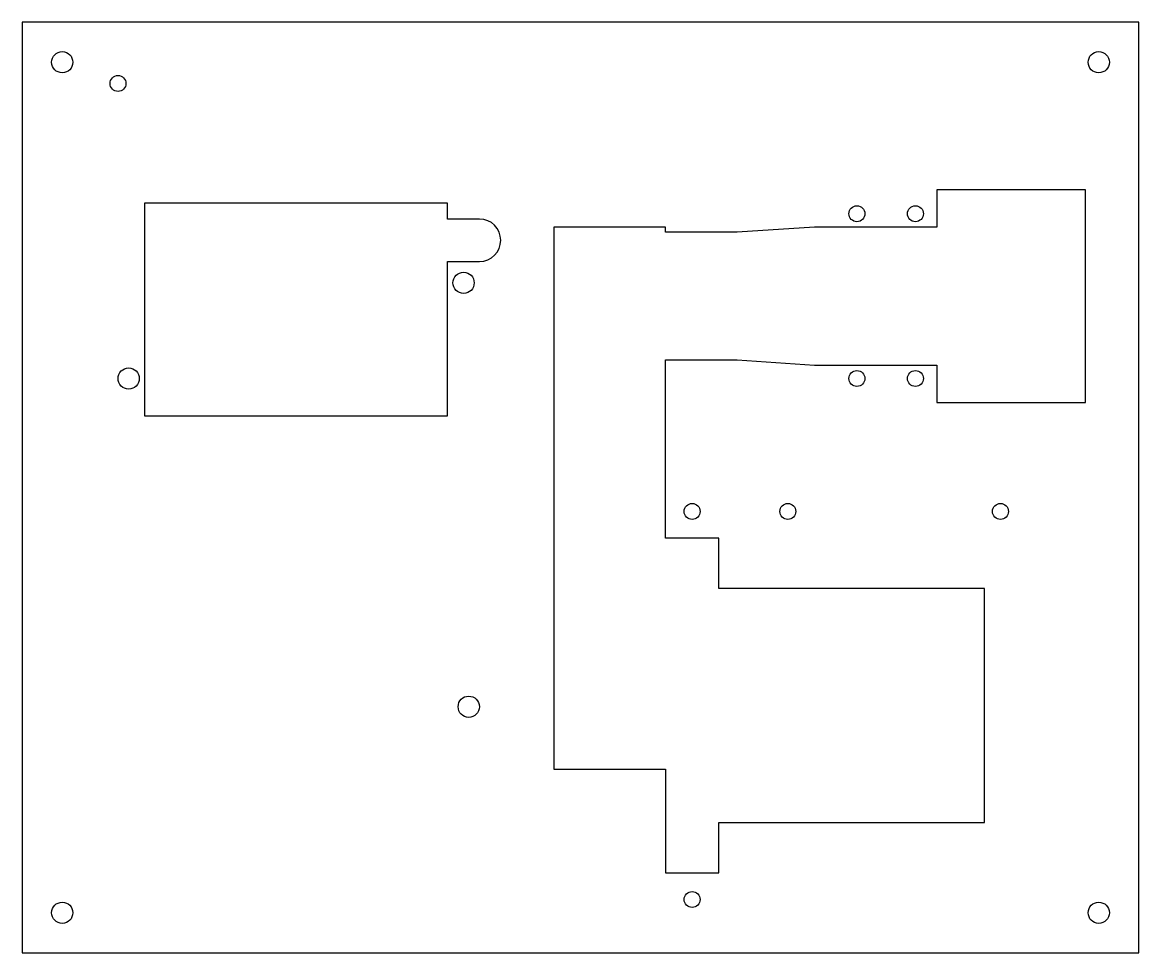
# Model space of a CAD drawing. Header units: millimetres. Extents: x -162 to 48, y -124 to 52.
import ezdxf

# ---------------------------------------------------------------- set-up
doc = ezdxf.new("R2010")
doc.units = ezdxf.units.MM

msp = doc.modelspace()

# ---------------------------------------------------------------- linework, layer by layer
at = {"color": 7, "linetype": 'Continuous', "lineweight": 25}
for p, q in [((47.5, 51.5), (-162.5, 51.5)), ((-162.5, 51.5), (-162.5, -123.5)), ((47.5, -123.5), (47.5, 51.5)), ((9.5, 20), (9.5, 13)), ((37.5, 20), (9.5, 20)), ((37.5, -20), (37.5, 20)), ((-82.5, 17.5), (-139.5, 17.5)), ((-139.5, 17.5), (-139.5, -22.5)), ((-82.5, 14.5), (-82.5, 17.5)), ((-76.5, 14.5), (-82.5, 14.5)), ((-41.5, 13), (-62.5, 13)), ((-62.5, 13), (-62.5, -89)), ((-41.5, 12), (-41.5, 13)), ((-13.5, 13), (-28, 12)), ((9.5, 13), (-13.5, 13)), ((-28, 12), (-41.5, 12)), ((-82.5, 6.5), (-76.5, 6.5)), ((-82.5, -22.5), (-82.5, 6.5)), ((-41.5, -45.5), (-41.5, -12)), ((-41.5, -12), (-28, -12)), ((-28, -12), (-13.5, -13)), ((-13.5, -13), (9.5, -13)), ((9.5, -13), (9.5, -20)), ((9.5, -20), (37.5, -20)), ((-139.5, -22.5), (-82.5, -22.5)), ((-31.5, -45.5), (-41.5, -45.5)), ((-31.5, -55), (-31.5, -45.5)), ((18.5, -55), (-31.5, -55)), ((18.5, -99), (18.5, -55)), ((-62.5, -89), (-41.5, -89)), ((-41.5, -89), (-41.5, -108.5)), ((-31.5, -108.5), (-31.5, -99)), ((-31.5, -99), (18.5, -99)), ((-41.5, -108.5), (-31.5, -108.5)), ((-162.5, -123.5), (47.5, -123.5))]:
    msp.add_line(p, q, dxfattribs=at)
for centre, radius in [((-155, 44), 2), ((40, 44), 2), ((-144.5, 40), 1.5), ((-5.5, 15.5), 1.5), ((5.5, 15.5), 1.5), ((-79.5, 2.5), 2), ((-142.5, -15.5), 2), ((-5.5, -15.5), 1.5), ((5.5, -15.5), 1.5), ((-36.5, -40.5), 1.5), ((-18.5, -40.5), 1.5), ((21.5, -40.5), 1.5), ((-78.52, -77.25), 2), ((-36.5, -113.5), 1.5), ((-155, -116), 2), ((40, -116), 2)]:
    msp.add_circle(centre, radius, dxfattribs=at)
msp.add_arc((-76.5, 10.5), 4, 270, 90, dxfattribs=at)

doc.saveas('drawing.dxf')
